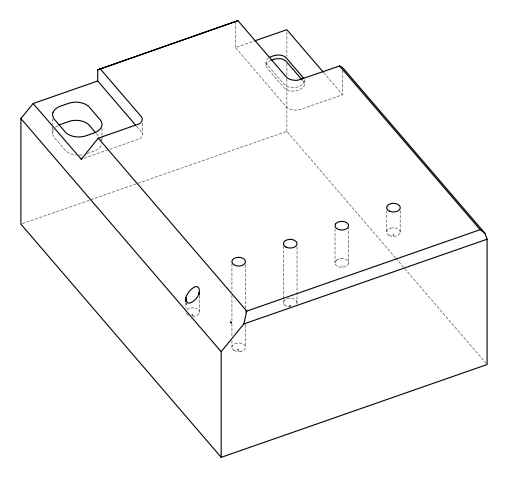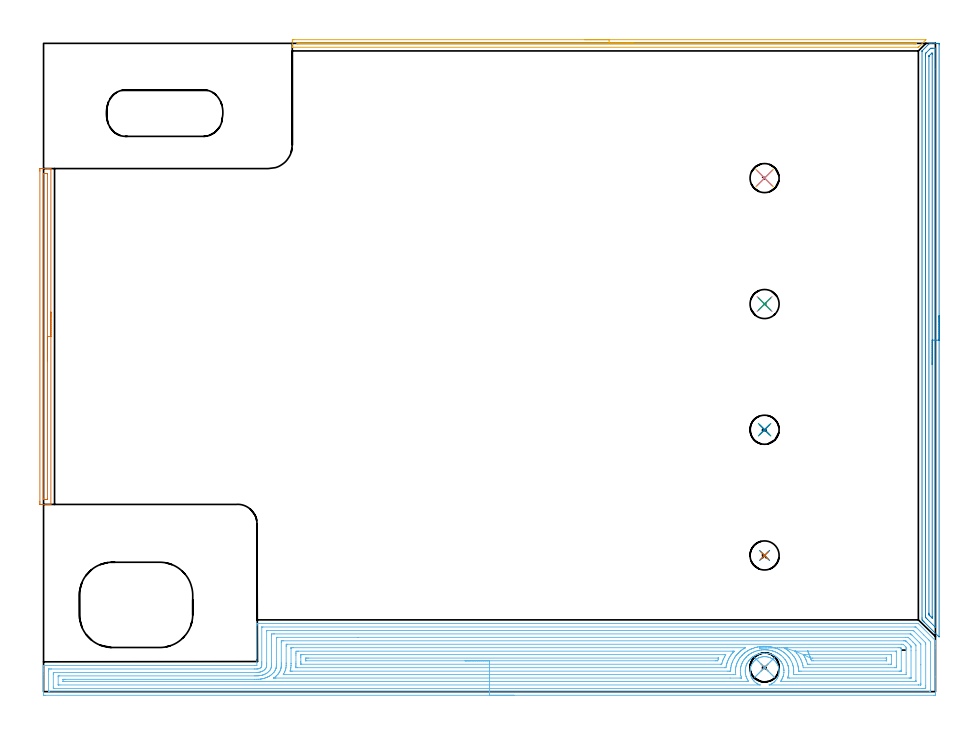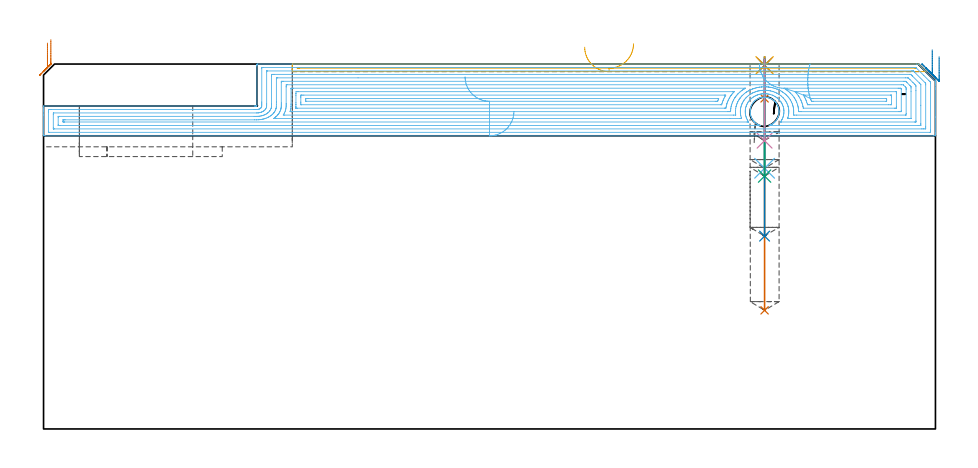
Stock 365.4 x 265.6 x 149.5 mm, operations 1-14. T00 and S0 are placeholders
(PLAN: 18 operations, 5 tool changes, 64 min)
(1 SPOT_DRILL | STEP1POCKET | NXT0321_9005460120000 | 0.03 min | 1430 mm3)
(2 SPOT_DRILL_1 | STEP1POCKET_1 | NXT0321_9005460120000 | 0.03 min | 1 mm3)
(3 SPOT_DRILL_2 | STEP1POCKET_2 | NXT0321_9005460120000 | 0.03 min | 1 mm3)
(4 SPOT_DRILL_3 | STEP1POCKET_3 | NXT0321_9005460120000 | 0.03 min | 2 mm3)
(5 SPOT_DRILL_4 | STEP1POCKET_4 | NXT0321_9005460120000 | 0.03 min | 1 mm3)
(6 DRILL_BLIND_HOLE_INTO_CENTER | STEP1POCKET | UGT0301_514 | 0.13 min | 3064 mm3)
(7 DRILL_BLIND_HOLE_INTO_CENTER_1 | STEP1POCKET_1 | UGT0301_514 | 0.41 min | 10924 mm3)
(8 DRILL_BLIND_HOLE_INTO_CENTER_2 | STEP1POCKET_2 | UGT0301_514 | 0.29 min | 7552 mm3)
(9 DRILL_BLIND_HOLE_INTO_CENTER_3 | STEP1POCKET_3 | UGT0301_514 | 0.19 min | 4826 mm3)
(10 DRILL_BLIND_HOLE_INTO_CENTER_4 | STEP1POCKET_4 | UGT0301_514 | 0.14 min | 3215 mm3)
(11 AREA_MILL | FG_CHAMFER_SURFACE | UGT0205_001 | 4.27 min | 1269 mm3)
(12 AREA_MILL_1 | FG_CHAMFER_SURFACE_1 | UGT0205_001 | 28.14 min | 152665 mm3)
(13 AREA_MILL_2 | FG_CHAMFER_SURFACE_2 | UGT0205_001 | 2.37 min | 1456 mm3)
(14 AREA_MILL_3 | FG_CHAMFER_SURFACE_3 | UGT0205_001 | 5.93 min | 5821 mm3)
(15 MILL_CORNER_NOTCH_RECTANGULAR | CORNER_NOTCH_RECTANGULAR | NXT0201_012 | Follow Part, ap 4, ae 75% | 11.13 min | 176523 mm3)
(16 MILL_CORNER_NOTCH_RECTANGULAR_1 | CORNER_NOTCH_RECTANGULAR_1 | NXT0201_011 | Follow Part, ap 3, ae 75% | 9.27 min | 86843 mm3)
(17 MILL_RECTANGULAR_POCKET | POCKET_RECTANGULAR_STRAIGHT | NXT0201_011 | Follow Part, ap 3, ae 75% | 0.52 min | 3385 mm3)
(18 MILL_RECTANGULAR_POCKET_1 | POCKET_RECTANGULAR_STRAIGHT_1 | UGT0201_109 | Follow Part, ap 6.35, ae 75% | 1.07 min | 30292 mm3)
(TOOL NXT0321_9005460120000 | NC Spot Drill, 142deg, 12mm, Carbide, Uncoated | D12 PA142 FL30 Z2)
(TOOL UGT0301_514 | Carbide Drill 11.9 mm | D11.9 PA118 FL101 Z2)
(TOOL UGT0205_001 | Chamfer Mill 20 x 3 x 45 deg. | D20 FL50 Z2)
(TOOL NXT0201_012 | ENDMILL 16mm [2P460-1600-NA 1630] | D16 FL38 Z6)
(TOOL NXT0201_011 | ENDMILL 12mm [2P460-1200-NA 1630] | D12 FL38 Z6)
(TOOL UGT0201_109 | End Mill 25.4 mm | D25.4 FL25 Z2)
(OP 1 SPOT_DRILL)
G17 G21 G94 G90
T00 M6
G54
G17 G0 G90 X295.4 Y9.9 S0 M3
G43 Z159.5 H0
G94 G81 G98 Z135.438 F250. R138.95
G80
M5
M2
(OP 2 SPOT_DRILL_1)
G17 G21 G94 G90
T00 M6
G54
G17 G0 G90 X295.4 Y55.8 S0 M3
G43 Z159.5 H0
G94 G81 G98 Z148.988 F250. R152.5
G80
M5
M2
(OP 3 SPOT_DRILL_2)
G17 G21 G94 G90
T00 M6
G54
G17 G0 G90 X295.4 Y107.3 S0 M3
G43 Z159.5 H0
G94 G81 G98 Z148.988 F250. R152.5
G80
M5
M2
(OP 4 SPOT_DRILL_3)
G17 G21 G94 G90
T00 M6
G54
G17 G0 G90 X295.4 Y158.8 S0 M3
G43 Z159.5 H0
G94 G81 G98 Z148.988 F250. R152.5
G80
M5
M2
(OP 5 SPOT_DRILL_4)
G17 G21 G94 G90
T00 M6
G54
G17 G0 G90 X295.4 Y210.4 S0 M3
G43 Z159.5 H0
G94 G81 G98 Z148.988 F250. R152.5
G80
M5
M2
(OP 6 DRILL_BLIND_HOLE_INTO_CENTER)
G17 G21 G94 G90
T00 M6
G54
G17 G0 G90 X295.4 Y9.9 S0 M3
G43 Z159.5 H0
G94 G81 G98 Z106.8 F250. R137.95
G80
M5
M2
(OP 7 DRILL_BLIND_HOLE_INTO_CENTER_1)
G17 G21 G94 G90
T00 M6
G54
G17 G0 G90 X295.4 Y55.8 S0 M3
G43 Z159.5 H0
G94 G81 G98 Z48.6 F250. R151.5
G80
M5
M2
(OP 8 DRILL_BLIND_HOLE_INTO_CENTER_2)
G17 G21 G94 G90
T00 M6
G54
G17 G0 G90 X295.4 Y107.3 S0 M3
G43 Z159.5 H0
G94 G81 G98 Z79. F250. R151.5
G80
M5
M2
(OP 9 DRILL_BLIND_HOLE_INTO_CENTER_3)
G17 G21 G94 G90
T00 M6
G54
G17 G0 G90 X295.4 Y158.8 S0 M3
G43 Z159.5 H0
G94 G81 G98 Z103.6 F250. R151.5
G80
M5
M2
(OP 10 DRILL_BLIND_HOLE_INTO_CENTER_4)
G17 G21 G94 G90
T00 M6
G54
G17 G0 G90 X295.4 Y210.4 S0 M3
G43 Z159.5 H0
G94 G81 G98 Z118.1 F250. R151.5
G80
M5
M2
(OP 11 AREA_MILL)
G17 G21 G94 G90
T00 M6
G54
G17 G0 G90 X221.7 Y267.1 S1061 M3
G43 Z159.5 H0
Z156.4
G94 G1 X221.738 Z155.528 F250.
X221.852 Z154.664
X222.041 Z153.812
X222.303 Z152.98
X222.637 Z152.174
X223.04 Z151.4
X223.508 Z150.664
X224.04 Z149.972
X224.629 Z149.329
X225.272 Z148.74
X225.964 Z148.209
X226.7 Z147.74
X227.474 Z147.337
X228.28 Z147.003
X229.112 Z146.741
X229.963 Z146.552
X230.828 Z146.438
X231.7 Z146.4
X361.385 Y267.099 Z146.399
X361.416 Y267.098 Z146.398
X361.447 Y267.095 Z146.399
X361.482 Y267.09 Z146.402
X361.393 Y266.992 Z146.504
X361.345 Y266.944 Z146.554
X358.639 Y264.239 Z149.261
X358.469 Y264.071 Z149.426
X358.395 Y264.004 Z149.489
X358.192 Y264. Z149.5
X102.079
X101.91 Y264.002 Z149.488
X101.903 Y264.098 Z149.394
X101.9 Y264.2 Z149.299
Y264.421 Z149.079
Y265.116 Z148.378
Y266.331 Z147.166
X101.906 Y266.85 Z146.644
X101.91 Y267.093 Z146.401
X102.271 Y267.098 Z146.4
X102.526 Y267.1
X231.7
Y265.686 Z147.814
X356.991
X357.298 Y265.685 Z147.815
X357.609 Y265.682 Z147.818
X357.614 Y265.679 Z147.821
X357.615 Y265.676 Z147.824
X357.431 Y265.486 Z148.014
X357.396 Y265.453 Z148.047
X357.362 Y265.423 Z148.077
X357.298 Y265.421 Z148.079
X356.989 Y265.416 Z148.084
X356.684 Y265.415 Z148.085
X356.404 Y265.414 Z148.086
X104.314 Y265.415 Z148.085
X104.005 Y265.416 Z148.084
X103.941 Y265.419 Z148.081
X103.915 Y265.421 Z148.079
X103.91 Y265.432 Z148.068
X103.908 Y265.51 Z147.99
X103.926 Y265.679 Z147.821
X104.107 Y265.682 Z147.818
X104.314 Y265.684 Z147.816
X104.621 Y265.686 Z147.815
X104.901 Z147.814
X231.7
X232.572 Z147.852
X233.436 Z147.966
X234.288 Z148.155
X235.12 Z148.417
X235.926 Z148.751
X236.7 Z149.154
X237.436 Z149.623
X238.128 Z150.154
X238.771 Z150.743
X239.36 Z151.386
X239.891 Z152.079
X240.36 Z152.814
X240.763 Z153.588
X241.097 Z154.394
X241.359 Z155.226
X241.548 Z156.078
X241.662 Z156.943
X241.7 Z157.814
G0 Z159.5
M5
M2
(OP 12 AREA_MILL_1)
G17 G21 G94 G90
T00 M6
G54
G17 G0 G90 X192.7 Y-1.5 S1061 M3
G43 Z159.5 H0
Z130.1
G94 G1 X192.662 Z129.228 F250.
X192.548 Z128.364
X192.359 Z127.512
X192.097 Z126.68
X191.763 Z125.874
X191.36 Z125.1
X190.892 Z124.364
X190.36 Z123.672
X189.771 Z123.029
X189.128 Z122.44
X188.436 Z121.908
X187.7 Z121.44
X186.926 Z121.037
X186.12 Z120.703
X185.288 Z120.441
X184.436 Z120.252
X183.572 Z120.138
X182.7 Z120.1
X0.608
X0.234 Y-1.496 Z120.102
X0.01 Y-1.492 Z120.106
X0. Y-1.264 Z120.334
Y6.996 Z128.591
Y8.448 Z130.045
Y8.769 Z130.364
Y9.409 Z131.009
Y10.541 Z132.14
X0.002 Y10.586 Z132.185
X0.01 Y10.697 Z132.289
X0.161 Y10.7 Z132.3
X86.63
X86.652 Z132.298
X86.656 Z132.3
X87.191
X87.4
Y27.145 Z148.741
Y27.381 Z148.975
X87.401 Y27.625 Z149.219
X87.407 Y27.861 Z149.454
X87.41 Y27.897 Z149.489
X87.637 Y27.9 Z149.5
X357.651
X358.395 Y27.895 Z149.49
X358.47 Y27.83 Z149.429
X365.355 Y20.945 Z142.542
X365.39 Y20.899 Z142.496
X365.4 Y20.856 Z142.454
Y20.734 Z142.333
Y20.045 Z141.644
Y19.404 Z140.999
Y18.197 Z139.794
Y17.631 Z139.226
Y6.11 Z127.707
Y-0.378 Z121.22
X365.396 Y-0.981 Z120.617
X365.392 Y-1.492 Z120.106
X365.31 Y-1.494 Z120.103
X364.792 Y-1.5 Z120.1
X182.7
Y-0.086 Z121.514
X2.393
X2.171 Y-0.084 Z121.516
X2.065 Y-0.081 Z121.519
X2.019 Y-0.079 Z121.521
X2.01 Y-0.05 Z121.55
X2.006 Y0.05 Z121.65
X2.001 Y0.295 Z121.895
X2. Y8.272 Z129.872
X2.002 Y8.769 Z130.369
X2.005 Y9.154 Z130.754
X2.012 Y9.279 Z130.879
X2.133 Y9.281 Z130.881
X2.393 Y9.284 Z130.884
X2.765 Y9.285 Z130.885
X3.285 Y9.286 Z130.886
X86.298
X86.669 Y9.287 Z130.887
X87.191 Y9.292 Z130.892
X87.551 Y9.297 Z130.897
X87.806 Y9.322 Z130.922
X88.083 Y9.378 Z130.978
X88.296 Y9.444 Z131.044
X88.419 Y9.491 Z131.091
X88.733 Y9.655 Z131.255
X88.875 Y9.755 Z131.355
X88.976 Y9.84 Z131.44
X89.11 Y9.98 Z131.58
X89.195 Y10.092 Z131.692
X89.28 Y10.239 Z131.839
X89.332 Y10.361 Z131.961
X89.377 Y10.541 Z132.141
X89.394 Y11.013 Z132.613
X89.398 Y11.427 Z133.027
X89.4 Y11.893 Z133.493
Y12.314 Z133.914
X89.401 Y26.228 Z147.828
X89.403 Y26.353 Z147.953
X89.406 Y26.435 Z148.035
X89.41 Y26.478 Z148.078
X89.428 Y26.479 Z148.079
X89.877 Y26.486 Z148.086
X356.759
X357.209 Y26.481 Z148.081
X357.318 Y26.479 Z148.079
X357.374 Y26.464 Z148.064
X357.447 Y26.395 Z147.995
X357.651 Y26.197 Z147.797
X360.609 Y23.241 Z144.841
X362.674 Y21.177 Z142.777
X363.007 Y20.843 Z142.443
X363.282 Y20.565 Z142.165
X363.348 Y20.494 Z142.094
X363.378 Y20.46 Z142.06
X363.39 Y20.42 Z142.02
X363.393 Y20.29 Z141.89
X363.399 Y19.901 Z141.501
Y0.792 Z122.392
X363.398 Y0.404 Z122.004
X363.39 Y0.012 Z121.612
X363.384 Y-0.079 Z121.521
X363.338 Y-0.081 Z121.519
X363.228 Y-0.084 Z121.516
X363.007 Y-0.086 Z121.514
X182.7
Y1.328 Z122.928
X4.53 Y1.329 Z122.929
X4.178 Y1.331 Z122.931
X4.061 Y1.333 Z122.933
X4.022 Y1.335 Z122.935
X4.01 Y1.344 Z122.944
X4.007 Y1.384 Z122.984
X4.003 Y1.501 Z123.101
X4.001 Y1.678 Z123.278
X4. Y1.855 Z123.455
Y7.172 Z128.772
X4.003 Y7.35 Z128.95
X4.01 Y7.703 Z129.303
X4.022 Y7.865 Z129.465
X4.189 Y7.871 Z129.471
X87.201 Y7.872 Z129.472
X87.742 Y7.882 Z129.482
X88.052 Y7.913 Z129.513
X88.083 Y7.918 Z129.518
X88.478 Y7.987 Z129.587
X88.799 Y8.058 Z129.658
X88.976 Y8.111 Z129.711
X89.259 Y8.204 Z129.804
X89.463 Y8.285 Z129.885
X89.869 Y8.491 Z130.091
X90.048 Y8.59 Z130.19
X90.308 Y8.769 Z130.369
X90.555 Y8.973 Z130.573
X90.761 Y9.182 Z130.782
X90.973 Y9.445 Z131.045
X91.104 Y9.655 Z131.255
X91.276 Y10.03 Z131.63
X91.336 Y10.252 Z131.852
X91.366 Y10.389 Z131.989
X91.378 Y10.541 Z132.141
X91.39 Y10.803 Z132.403
X91.398 Y11.427 Z133.027
X91.399 Y11.68 Z133.28
X91.401 Y24.722 Z146.322
X91.403 Y24.97 Z146.57
X91.41 Y25.056 Z146.656
X91.418 Y25.065 Z146.665
X91.435 Y25.067 Z146.667
X91.478 Y25.07 Z146.67
X91.654 Y25.071 Z146.671
X355.514
X355.866 Y25.07 Z146.67
X356.218 Y25.066 Z146.666
X356.314 Y25.065 Z146.665
X356.368 Y25.021 Z146.621
X356.472 Y24.922 Z146.522
X356.678 Y24.722 Z146.322
X356.759 Y24.642 Z146.242
X361.222 Y20.179 Z141.779
X361.317 Y20.08 Z141.68
X361.362 Y20.03 Z141.63
X361.382 Y20.006 Z141.606
X361.39 Y19.934 Z141.534
X361.397 Y19.581 Z141.181
X361.399 Y19.404 Z141.004
X361.4 Y2.388 Z123.988
X361.398 Y1.678 Z123.278
X361.397 Y1.505 Z123.105
X361.388 Y1.336 Z122.936
X361.222 Y1.334 Z122.934
X360.68 Y1.33 Z122.93
X360.329 Y1.329 Z122.929
X359.789 Y1.328 Z122.928
X182.7
Y2.743 Z124.343
X6.676
X6.093 Y2.745 Z124.345
X6.027 Y2.748 Z124.348
X6.012 Y2.749 Z124.349
X6.009 Y2.766 Z124.366
X6.005 Y2.815 Z124.415
X6.001 Y3.015 Z124.615
X6. Y6.11 Z127.71
X6.004 Y6.322 Z127.922
X6.008 Y6.428 Z128.028
X6.01 Y6.448 Z128.048
X6.056 Y6.451 Z128.051
X6.156 Y6.454 Z128.054
X6.506 Y6.457 Z128.057
X86.298 Y6.458 Z128.058
X86.838 Y6.46 Z128.06
X87.191 Y6.464 Z128.064
X87.717 Y6.474 Z128.074
X88.083 Y6.495 Z128.095
X88.538 Y6.545 Z128.145
X88.976 Y6.618 Z128.218
X89.289 Y6.685 Z128.285
X89.548 Y6.746 Z128.346
X89.869 Y6.843 Z128.443
X89.984 Y6.881 Z128.481
X90.304 Y6.996 Z128.596
X90.623 Y7.133 Z128.733
X90.761 Y7.201 Z128.801
X91.21 Y7.437 Z129.037
X91.379 Y7.534 Z129.134
X91.654 Y7.717 Z129.317
X91.749 Y7.787 Z129.387
X91.868 Y7.882 Z129.482
X92.229 Y8.198 Z129.798
X92.546 Y8.537 Z130.137
X92.651 Y8.665 Z130.265
X92.73 Y8.769 Z130.369
X93. Y9.204 Z130.804
X93.205 Y9.655 Z131.255
X93.259 Y9.834 Z131.434
X93.336 Y10.145 Z131.745
X93.383 Y10.541 Z132.141
X93.387 Y10.593 Z132.193
X93.399 Y11.427 Z133.027
X93.4 Y11.466 Z133.066
X93.401 Y22.949 Z144.549
Y22.987 Z144.587
X93.439 Y23.65 Z145.25
X93.623 Y23.653 Z145.253
X94.332 Y23.657 Z145.257
X94.511
X354.974
X355.155 Y23.656 Z145.256
X355.242 Y23.653 Z145.253
X355.281 Y23.651 Z145.251
X355.439 Y23.501 Z145.101
X355.726 Y23.222 Z144.822
X355.866 Y23.085 Z144.685
X356.002 Y22.949 Z144.549
X358.775 Y20.175 Z141.775
X358.998 Y19.947 Z141.547
X359.39 Y19.544 Z141.144
X359.399 Y19.442 Z141.042
X359.4 Y11.003 Z132.603
Y3.451 Z125.051
X359.397 Y3.026 Z124.626
X359.393 Y2.814 Z124.414
X359.39 Y2.762 Z124.362
X359.382 Y2.749 Z124.349
X359.358 Y2.748 Z124.348
X359.255 Y2.745 Z124.345
X358.544 Y2.743 Z124.343
X358.365
X297.225
X297.327 Y2.786 Z124.383
X297.605 Y2.882 Z124.481
X297.847 Y2.989 Z124.588
X297.968 Y3.042 Z124.641
X298.323 Y3.223 Z124.82
X298.465 Y3.306 Z124.905
X298.499 Y3.326 Z124.925
X298.956 Y3.644 Z125.243
X299.267 Y3.894 Z125.491
X299.393 Y3.995 Z125.593
X299.511 Y4.105 Z125.704
X299.632 Y4.235 Z125.835
X299.907 Y4.535 Z126.135
X300.271 Y4.987 Z126.587
X300.546 Y5.435 Z127.035
X300.774 Y5.87 Z127.47
X300.959 Y6.308 Z127.908
X301.111 Y6.753 Z128.353
X301.182 Y7.001 Z128.601
X301.289 Y7.636 Z129.236
X301.332 Y8.077 Z129.677
X301.339 Y8.519 Z130.119
X301.313 Y8.961 Z130.561
X301.256 Y9.402 Z131.002
X301.182 Y9.799 Z131.399
X301.115 Y10.043 Z131.643
X301.037 Y10.285 Z131.885
X300.863 Y10.731 Z132.331
X300.657 Y11.168 Z132.768
X300.481 Y11.482 Z133.082
X300.288 Y11.789 Z133.389
X300.193 Y11.921 Z133.521
X300.092 Y12.051 Z133.651
X299.754 Y12.439 Z134.039
X299.393 Y12.806 Z134.406
X299.247 Y12.934 Z134.534
X298.88 Y13.214 Z134.814
X298.499 Y13.473 Z135.073
X298.183 Y13.653 Z135.253
X297.857 Y13.817 Z135.417
X297.605 Y13.921 Z135.521
X297.161 Y14.072 Z135.672
X296.711 Y14.194 Z135.794
X296.265 Y14.277 Z135.877
X295.817 Y14.325 Z135.925
X295.369 Y14.34 Z135.94
X294.922 Y14.321 Z135.921
X294.474 Y14.267 Z135.867
X294.028 Y14.18 Z135.78
X293.578 Y14.053 Z135.653
X293.134 Y13.897 Z135.497
X292.943 Y13.817 Z135.417
X292.586 Y13.634 Z135.234
X292.24 Y13.434 Z135.034
X291.89 Y13.193 Z134.793
X291.554 Y12.934 Z134.534
X291.345 Y12.749 Z134.349
X291.017 Y12.409 Z134.009
X290.713 Y12.051 Z133.651
X290.451 Y11.696 Z133.296
X290.146 Y11.168 Z132.768
X289.937 Y10.731 Z132.331
X289.767 Y10.285 Z131.885
X289.651 Y9.901 Z131.501
X289.557 Y9.513 Z131.113
X289.538 Y9.402 Z131.002
X289.487 Y8.961 Z130.561
X289.461 Y8.519 Z130.119
X289.468 Y8.077 Z129.677
X289.504 Y7.636 Z129.236
X289.528 Y7.461 Z129.061
X289.557 Y7.287 Z128.887
X289.693 Y6.753 Z128.353
X289.841 Y6.309 Z127.909
X290.025 Y5.87 Z127.47
X290.225 Y5.48 Z127.08
X290.451 Y5.101 Z126.701
X290.532 Y4.987 Z126.587
X290.893 Y4.534 Z126.134
X290.959 Y4.463 Z126.063
X291.074 Y4.337 Z125.937
X291.172 Y4.232 Z125.828
X291.287 Y4.106 Z125.703
X291.345 Y4.05 Z125.648
X291.781 Y3.69 Z125.289
X292.24 Y3.366 Z124.964
X292.478 Y3.223 Z124.82
X292.828 Y3.044 Z124.643
X293.134 Y2.901 Z124.5
X293.578 Y2.746 Z124.345
X293.589 Y2.743 Z124.342
X182.7 Z124.343
Y4.157 Z125.757
X8.641
X8.46 Y4.159 Z125.759
X8.097 Y4.164 Z125.764
X8.009 Y4.166 Z125.766
X8.006 Y4.191 Z125.791
X8.003 Y4.246 Z125.846
X8.001 Y4.337 Z125.937
X8.002 Y4.972 Z126.572
X8.006 Y5.016 Z126.616
X8.01 Y5.034 Z126.634
X8.021 Y5.036 Z126.636
X8.108 Y5.04 Z126.64
X8.286 Y5.042 Z126.642
X8.641 Y5.043 Z126.643
X8.823
X86.479 Y5.044 Z126.644
X87.191 Y5.047 Z126.647
X87.365 Y5.05 Z126.65
X88.083 Y5.076 Z126.676
X88.224 Y5.083 Z126.683
X88.976 Y5.162 Z126.762
X89.031 Y5.169 Z126.769
X89.366 Y5.223 Z126.823
X89.783 Y5.308 Z126.908
X89.869 Y5.328 Z126.928
X90.219 Y5.414 Z127.014
X90.489 Y5.494 Z127.094
X90.761 Y5.579 Z127.179
X91.156 Y5.717 Z127.317
X91.654 Y5.921 Z127.521
X91.783 Y5.981 Z127.581
X92.044 Y6.11 Z127.71
X92.37 Y6.285 Z127.885
X92.546 Y6.383 Z127.983
X92.923 Y6.622 Z128.222
X93.111 Y6.752 Z128.352
X93.439 Y6.995 Z128.595
X93.902 Y7.423 Z129.023
X94.328 Y7.882 Z129.482
X94.332 Y7.886 Z129.486
X94.492 Y8.1 Z129.7
X94.588 Y8.244 Z129.844
X94.692 Y8.41 Z130.01
X94.902 Y8.769 Z130.369
X95.002 Y8.989 Z130.589
X95.224 Y9.54 Z131.14
X95.248 Y9.631 Z131.231
X95.253 Y9.655 Z131.255
X95.331 Y10.041 Z131.641
X95.371 Y10.395 Z131.995
X95.378 Y10.541 Z132.141
X95.397 Y11.256 Z132.856
X95.4 Y12.314 Z133.914
X95.401 Y21.887 Z143.487
X95.405 Y22.063 Z143.663
X95.41 Y22.234 Z143.834
X95.754 Y22.24 Z143.84
X95.936 Y22.242 Z143.842
X128.85 Y22.243 Z143.843
X353.188
X353.902 Y22.241 Z143.841
X354.081 Y22.238 Z143.838
X354.255 Y22.234 Z143.834
X354.432 Y22.063 Z143.663
X354.974 Y21.527 Z143.127
X356.211 Y20.29 Z141.89
X356.759 Y19.74 Z141.34
X357.086 Y19.404 Z141.004
X357.39 Y19.084 Z140.684
X357.398 Y18.77 Z140.37
X357.4 Y16.995 Z138.595
Y4.587 Z126.187
X357.397 Y4.337 Z125.937
X357.392 Y4.179 Z125.779
X357.391 Y4.165 Z125.765
X357.339 Y4.162 Z125.762
X357.243 Y4.159 Z125.759
X357.122 Y4.157 Z125.757
X356.94
X302.31
X302.128 Y4.159 Z125.759
X302.008 Y4.161 Z125.761
X301.926 Y4.164 Z125.764
X302.146 Y4.5 Z126.1
X302.31 Y4.762 Z126.362
X302.474 Y5.06 Z126.66
X302.557 Y5.223 Z126.823
X302.762 Y5.66 Z127.26
X302.938 Y6.11 Z127.71
X303.006 Y6.304 Z127.904
X303.098 Y6.601 Z128.201
X303.195 Y6.996 Z128.596
X303.196 Y7.002 Z128.602
X303.202 Y7.039 Z128.639
X303.302 Y7.783 Z129.383
X303.308 Y7.882 Z129.482
X303.327 Y8.645 Z130.245
X303.319 Y8.769 Z130.369
X303.285 Y9.165 Z130.765
X303.231 Y9.626 Z131.226
X303.226 Y9.655 Z131.255
X303.202 Y9.781 Z131.381
X302.995 Y10.541 Z132.141
X302.808 Y11.036 Z132.636
X302.633 Y11.427 Z133.027
X302.527 Y11.65 Z133.25
X302.31 Y12.047 Z133.647
X302.14 Y12.314 Z133.914
X302.059 Y12.431 Z134.031
X301.967 Y12.559 Z134.159
X301.589 Y13.029 Z134.629
X301.438 Y13.2 Z134.8
X301.417 Y13.223 Z134.823
X300.729 Y13.883 Z135.483
X300.524 Y14.039 Z135.639
X300.459 Y14.086 Z135.686
X299.971 Y14.425 Z136.025
X299.632 Y14.635 Z136.235
X298.994 Y14.973 Z136.573
X298.739 Y15.084 Z136.684
X298.549 Y15.161 Z136.761
X297.847 Y15.394 Z136.994
X297.271 Y15.544 Z137.144
X296.954 Y15.604 Z137.204
X296.6 Y15.664 Z137.264
X296.213 Y15.708 Z137.308
X296.061 Y15.722 Z137.322
X295.283 Y15.746 Z137.346
X295.169 Y15.742 Z137.342
X294.787 Y15.725 Z137.325
X294.445 Y15.692 Z137.292
X294.276 Y15.671 Z137.271
X293.947 Y15.624 Z137.224
X293.674 Y15.57 Z137.17
X293.384 Y15.511 Z137.111
X292.959 Y15.394 Z136.994
X292.491 Y15.243 Z136.843
X292.29 Y15.172 Z136.772
X291.804 Y14.973 Z136.573
X291.665 Y14.906 Z136.506
X291.598 Y14.871 Z136.471
X291.092 Y14.589 Z136.189
X290.706 Y14.343 Z135.943
X290.553 Y14.238 Z135.838
X290.346 Y14.086 Z135.686
X290.048 Y13.853 Z135.453
X289.813 Y13.647 Z135.247
X289.587 Y13.424 Z135.024
X289.37 Y13.2 Z134.8
X289.162 Y12.96 Z134.56
X288.921 Y12.671 Z134.271
X288.769 Y12.464 Z134.064
X288.663 Y12.314 Z133.914
X288.428 Y11.916 Z133.516
X288.165 Y11.427 Z133.027
X288.118 Y11.338 Z132.938
X288.028 Y11.147 Z132.747
X287.864 Y10.704 Z132.304
X287.809 Y10.541 Z132.141
X287.661 Y10.019 Z131.619
X287.577 Y9.655 Z131.255
X287.526 Y9.267 Z130.867
X287.484 Y8.769 Z130.369
X287.472 Y8.434 Z130.034
X287.491 Y7.882 Z129.482
X287.537 Y7.395 Z128.995
X287.609 Y6.996 Z128.596
X287.775 Y6.361 Z127.961
X287.863 Y6.11 Z127.71
X288.028 Y5.668 Z127.268
X288.24 Y5.223 Z126.823
X288.477 Y4.777 Z126.377
X288.767 Y4.337 Z125.937
X288.88 Y4.168 Z125.768
X288.856 Y4.164 Z125.764
X288.754 Y4.161 Z125.761
X288.391 Y4.158 Z125.758
X288.209 Y4.157 Z125.757
X182.7
Y5.571 Z127.171
X95.224
X94.873 Y5.572 Z127.172
X94.378 Y5.577 Z127.177
X94.332 Y5.578 Z127.178
X94.328 Y5.597 Z127.197
X94.332 Y5.604 Z127.204
X94.62 Y5.823 Z127.423
X94.986 Y6.11 Z127.71
X95.115 Y6.219 Z127.819
X95.224 Y6.316 Z127.916
X95.575 Y6.648 Z128.248
X95.896 Y6.996 Z128.596
X95.999 Y7.113 Z128.713
X96.117 Y7.253 Z128.853
X96.383 Y7.618 Z129.218
X96.547 Y7.882 Z129.482
X96.717 Y8.172 Z129.772
X96.839 Y8.408 Z130.008
X97.009 Y8.792 Z130.392
X97.184 Y9.291 Z130.891
X97.225 Y9.441 Z131.041
X97.271 Y9.655 Z131.255
X97.325 Y9.937 Z131.537
X97.355 Y10.198 Z131.798
X97.379 Y10.541 Z132.141
X97.392 Y11.047 Z132.647
X97.396 Y11.427 Z133.027
X97.399 Y11.926 Z133.526
X97.401 Y20.29 Z141.89
X97.405 Y20.784 Z142.384
X97.409 Y20.817 Z142.417
X97.43 Y20.822 Z142.422
X97.496 Y20.825 Z142.425
X97.631 Y20.827 Z142.427
X97.902 Y20.829 Z142.429
X98.252
X352.296 Y20.828 Z142.428
X352.648 Y20.827 Z142.427
X353.188 Y20.822 Z142.422
X353.219 Y20.821 Z142.421
X353.255 Y20.789 Z142.389
X353.33 Y20.719 Z142.319
X353.476 Y20.576 Z142.176
X353.762 Y20.29 Z141.89
X354.974 Y19.077 Z140.677
X355.25 Y18.795 Z140.395
X355.385 Y18.655 Z140.255
X355.39 Y18.518 Z140.118
X355.398 Y18.096 Z139.696
X355.4 Y16.745 Z138.345
X355.399 Y5.687 Z127.287
X355.397 Y5.626 Z127.226
X355.392 Y5.59 Z127.19
X355.388 Y5.577 Z127.177
X355.379 Y5.576 Z127.176
X355.245 Y5.573 Z127.173
X354.974 Y5.572 Z127.172
X354.623 Y5.571 Z127.171
X305.53
X304.852 Y5.578 Z127.178
X304.902 Y5.784 Z127.384
X304.917 Y5.84 Z127.44
X305.002 Y6.11 Z127.71
X305.169 Y6.816 Z128.416
X305.197 Y6.996 Z128.596
X305.281 Y7.591 Z129.191
X305.308 Y7.882 Z129.482
X305.321 Y8.437 Z130.037
X305.318 Y8.769 Z130.369
X305.268 Y9.377 Z130.977
X305.227 Y9.655 Z131.255
X305.168 Y10.002 Z131.602
X305.056 Y10.473 Z132.073
X305.039 Y10.541 Z132.141
X304.987 Y10.733 Z132.333
X304.73 Y11.427 Z133.027
X304.536 Y11.876 Z133.476
X304.306 Y12.314 Z133.914
X304.095 Y12.687 Z134.287
X303.891 Y12.998 Z134.598
X303.75 Y13.2 Z134.8
X303.202 Y13.861 Z135.461
X302.992 Y14.086 Z135.686
X302.31 Y14.739 Z136.339
X302.015 Y14.973 Z136.573
X301.417 Y15.403 Z137.003
X301.137 Y15.582 Z137.182
X300.665 Y15.859 Z137.459
X300.524 Y15.936 Z137.536
X300.358 Y16.024 Z137.624
X299.873 Y16.249 Z137.849
X299.632 Y16.351 Z137.951
X298.86 Y16.625 Z138.225
X298.739 Y16.663 Z138.263
X298.462 Y16.745 Z138.345
X297.847 Y16.898 Z138.498
X297.654 Y16.937 Z138.537
X296.954 Y17.056 Z138.656
X296.6 Y17.097 Z138.697
X296.312 Y17.125 Z138.725
X296.061 Y17.137 Z138.737
X295.654 Y17.15 Z138.75
X295.169 Y17.157 Z138.757
X294.77 Y17.141 Z138.741
X294.276 Y17.102 Z138.702
X293.953 Y17.066 Z138.666
X293.384 Y16.981 Z138.581
X293.185 Y16.943 Z138.543
X292.87 Y16.878 Z138.478
X292.491 Y16.788 Z138.388
X292.456 Y16.78 Z138.38
X292.333 Y16.745 Z138.345
X291.777 Y16.567 Z138.167
X291.598 Y16.508 Z138.108
X291.126 Y16.328 Z137.928
X290.706 Y16.153 Z137.753
X290.509 Y16.054 Z137.654
X290.134 Y15.859 Z137.459
X289.928 Y15.744 Z137.344
X289.813 Y15.677 Z137.277
X289.381 Y15.402 Z137.002
X288.921 Y15.083 Z136.683
X288.857 Y15.036 Z136.636
X288.776 Y14.973 Z136.573
X288.369 Y14.634 Z136.234
X288.028 Y14.319 Z135.919
X287.911 Y14.202 Z135.802
X287.802 Y14.086 Z135.686
X287.489 Y13.735 Z135.335
X287.135 Y13.314 Z134.914
X287.086 Y13.249 Z134.849
X287.051 Y13.2 Z134.8
X286.845 Y12.903 Z134.503
X286.731 Y12.715 Z134.315
X286.5 Y12.314 Z133.914
X286.409 Y12.148 Z133.748
X286.243 Y11.831 Z133.431
X286.117 Y11.552 Z133.152
X286.068 Y11.427 Z133.027
X285.876 Y10.905 Z132.505
X285.769 Y10.541 Z132.141
X285.679 Y10.214 Z131.814
X285.568 Y9.655 Z131.255
X285.542 Y9.464 Z131.064
X285.482 Y8.769 Z130.369
X285.475 Y8.645 Z130.245
X285.489 Y7.882 Z129.482
X285.494 Y7.739 Z129.339
X285.537 Y7.352 Z128.952
X285.593 Y6.996 Z128.596
X285.651 Y6.697 Z128.297
X285.81 Y6.11 Z127.71
X285.911 Y5.78 Z127.38
X285.972 Y5.586 Z127.186
X285.904 Y5.578 Z127.178
X285.704 Y5.574 Z127.174
X285.35 Y5.572 Z127.172
X281.278 Y5.571 Z127.171
X182.7
Y6.985 Z128.585
X98.795 Y6.986 Z128.586
X98.2 Y6.996 Z128.596
X98.415 Y7.373 Z128.973
X98.702 Y7.882 Z129.482
X98.734 Y7.943 Z129.543
X98.795 Y8.075 Z129.675
X98.99 Y8.574 Z130.174
X99.06 Y8.769 Z130.369
X99.15 Y9.032 Z130.632
X99.204 Y9.249 Z130.849
X99.289 Y9.655 Z131.255
X99.338 Y10.002 Z131.602
X99.379 Y10.541 Z132.141
X99.389 Y10.837 Z132.437
X99.397 Y11.427 Z133.027
X99.399 Y11.713 Z133.313
X99.401 Y18.518 Z140.118
X99.402 Y18.801 Z140.401
X99.41 Y19.404 Z141.004
X99.677 Y19.414 Z141.014
X99.687
X351.393 Y19.415 Z141.015
X352.187 Y19.404 Z141.004
X352.296 Y19.301 Z140.901
X353.084 Y18.518 Z140.118
X353.188 Y18.412 Z140.012
X353.375 Y18.215 Z139.815
X353.39 Y17.841 Z139.441
X353.396 Y17.631 Z139.231
X353.399 Y17.422 Z139.022
Y7.673 Z129.273
X353.39 Y6.996 Z128.596
X353.198 Y6.986 Z128.586
X353.188
X308.558 Y6.985 Z128.585
X307.665 Y6.992 Z128.592
X307.226 Y6.996 Z128.596
X307.266 Y7.392 Z128.992
X307.308 Y7.882 Z129.482
X307.318 Y8.227 Z129.827
Y8.769 Z130.369
X307.293 Y9.138 Z130.738
X307.237 Y9.655 Z131.255
X307.174 Y10.054 Z131.654
X307.062 Y10.541 Z132.141
X306.975 Y10.878 Z132.478
X306.82 Y11.38 Z132.98
X306.804 Y11.427 Z133.027
X306.773 Y11.512 Z133.112
X306.431 Y12.314 Z133.914
X306.075 Y13.006 Z134.606
X305.96 Y13.2 Z134.8
X305.88 Y13.332 Z134.932
X305.572 Y13.785 Z135.385
X305.333 Y14.086 Z135.686
X304.987 Y14.504 Z136.104
X304.552 Y14.973 Z136.573
X304.322 Y15.198 Z136.798
X304.095 Y15.417 Z137.017
X303.862 Y15.631 Z137.231
X303.577 Y15.859 Z137.459
X303.202 Y16.14 Z137.74
X302.97 Y16.304 Z137.904
X302.73 Y16.47 Z138.07
X302.322 Y16.733 Z138.333
X302.301 Y16.745 Z138.345
X301.731 Y17.057 Z138.657
X301.417 Y17.218 Z138.818
X301.092 Y17.374 Z138.974
X300.537 Y17.619 Z139.219
X300.524 Y17.624 Z139.224
X300.503 Y17.631 Z139.231
X299.632 Y17.925 Z139.525
X299.207 Y18.053 Z139.653
X298.739 Y18.174 Z139.774
X298.42 Y18.253 Z139.853
X298.037 Y18.329 Z139.929
X297.847 Y18.362 Z139.962
X297.44 Y18.427 Z140.027
X296.982 Y18.49 Z140.09
X296.954 Y18.494 Z140.094
X296.727 Y18.518 Z140.118
X296.061 Y18.558 Z140.158
X296.019 Y18.56 Z140.16
X295.169 Y18.575 Z140.175
X295.112 Y18.574 Z140.174
X294.276 Y18.532 Z140.132
X294.263 Y18.531 Z140.131
X294.095 Y18.518 Z140.118
X293.46 Y18.442 Z140.042
X293.384 Y18.43 Z140.03
X292.696 Y18.314 Z139.914
X292.491 Y18.273 Z139.873
X291.967 Y18.152 Z139.752
X291.598 Y18.054 Z139.654
X291.273 Y17.955 Z139.555
X290.706 Y17.775 Z139.375
X290.599 Y17.738 Z139.338
X290.315 Y17.631 Z139.231
X289.96 Y17.486 Z139.086
X289.813 Y17.423 Z139.023
X289.349 Y17.206 Z138.806
X288.921 Y16.981 Z138.581
X288.768 Y16.897 Z138.497
X288.503 Y16.745 Z138.345
X288.211 Y16.563 Z138.163
X288.028 Y16.444 Z138.044
X287.683 Y16.201 Z137.801
X287.214 Y15.859 Z137.459
X287.17 Y15.825 Z137.425
X287.135 Y15.796 Z137.396
X286.693 Y15.412 Z137.012
X286.243 Y14.988 Z136.588
X286.235 Y14.98 Z136.58
X286.228 Y14.973 Z136.573
X285.816 Y14.51 Z136.11
X285.457 Y14.086 Z135.686
X285.409 Y14.028 Z135.628
X285.35 Y13.952 Z135.552
X285.038 Y13.51 Z135.11
X284.852 Y13.2 Z134.8
X284.708 Y12.951 Z134.551
X284.457 Y12.499 Z134.099
X284.395 Y12.376 Z133.976
X284.366 Y12.314 Z133.914
X284.125 Y11.757 Z133.357
X284.002 Y11.427 Z133.027
X283.892 Y11.103 Z132.703
X283.73 Y10.541 Z132.141
X283.696 Y10.411 Z132.011
X283.565 Y9.771 Z131.371
X283.554 Y9.655 Z131.255
X283.481 Y8.852 Z130.452
X283.479 Y8.769 Z130.369
X283.482 Y7.965 Z129.565
X283.488 Y7.882 Z129.482
X283.568 Y6.993 Z128.593
X283.565 Y6.991 Z128.591
X282.683 Y6.985 Z128.585
X182.7
Y8.4 Z130.
X101.843
X101.473 Y8.403 Z130.003
X101.101 Y8.407 Z130.007
X101.013 Y8.411 Z130.011
X101.042 Y8.509 Z130.109
X101.08 Y8.64 Z130.24
X101.115 Y8.769 Z130.369
X101.185 Y9.054 Z130.654
X101.299 Y9.655 Z131.255
X101.321 Y9.805 Z131.405
X101.383 Y10.541 Z132.141
X101.388 Y10.625 Z132.225
X101.399 Y11.427 Z133.027
X101.4 Y11.5 Z133.1
Y17.703 Z139.303
X101.402 Y17.775 Z139.375
X101.408 Y17.919 Z139.519
X101.413 Y17.995 Z139.595
X101.427 Y17.996 Z139.596
X101.473 Y17.998 Z139.598
X101.994 Y18. Z139.6
X102.365
X287.135
X287.399 Y17.998 Z139.598
X287.465 Y17.995 Z139.595
X287.48 Y17.994 Z139.594
X287.459 Y17.979 Z139.579
X287.369 Y17.924 Z139.524
X287.257 Y17.857 Z139.457
X287.135 Y17.784 Z139.384
X287.041 Y17.725 Z139.325
X286.896 Y17.631 Z139.231
X286.507 Y17.369 Z138.969
X286.243 Y17.185 Z138.785
X285.989 Y16.997 Z138.597
X285.661 Y16.745 Z138.345
X285.49 Y16.606 Z138.206
X285.35 Y16.487 Z138.087
X285.018 Y16.188 Z137.788
X284.672 Y15.859 Z137.459
X284.565 Y15.752 Z137.352
X284.457 Y15.639 Z137.239
X284.143 Y15.285 Z136.885
X283.876 Y14.973 Z136.573
X283.736 Y14.803 Z136.403
X283.565 Y14.587 Z136.187
X283.356 Y14.294 Z135.894
X283.212 Y14.086 Z135.686
X283.011 Y13.75 Z135.35
X282.672 Y13.159 Z134.759
X282.396 Y12.588 Z134.188
X282.276 Y12.314 Z133.914
X282.134 Y11.962 Z133.562
X281.943 Y11.427 Z133.027
X281.903 Y11.305 Z132.905
X281.78 Y10.884 Z132.484
X281.712 Y10.608 Z132.208
X281.699 Y10.541 Z132.141
X281.577 Y9.856 Z131.456
X281.554 Y9.655 Z131.255
X281.498 Y9.049 Z130.649
X281.466 Y8.41 Z130.01
X281.382 Y8.406 Z130.006
X281.256 Y8.402 Z130.002
X280.887 Y8.4 Z130.
X280.366
X182.7
Y9.814 Z131.414
X103.99
X103.406 Y9.816 Z131.416
X103.368 Y9.818 Z131.418
X103.351 Y9.82 Z131.42
X103.345 Y9.83 Z131.43
X103.348 Y9.924 Z131.524
X103.358 Y10.102 Z131.702
X103.379 Y10.42 Z132.02
X103.383 Y10.541 Z132.141
X103.397 Y11.289 Z132.889
X103.398 Y11.427 Z133.027
X103.4 Y12.173 Z133.773
Y14.973 Z136.573
X103.401 Y15.716 Z137.316
X103.404 Y15.859 Z137.459
X103.425 Y16.579 Z138.179
X104.15 Y16.585 Z138.185
X104.311 Y16.586 Z138.186
X282.245 Y16.585 Z138.185
X282.672 Y16.582 Z138.182
X282.839 Y16.579 Z138.179
X282.918 Y16.572 Z138.172
X282.886 Y16.533 Z138.133
X282.837 Y16.476 Z138.076
X282.672 Y16.293 Z137.893
X282.468 Y16.062 Z137.662
X282.294 Y15.859 Z137.459
X282.063 Y15.578 Z137.178
X281.78 Y15.225 Z136.825
X281.673 Y15.079 Z136.679
X281.599 Y14.973 Z136.573
X281.243 Y14.439 Z136.039
X281.04 Y14.086 Z135.686
X280.985 Y13.989 Z135.589
X280.887 Y13.813 Z135.413
X280.68 Y13.406 Z135.006
X280.58 Y13.2 Z134.8
X280.396 Y12.801 Z134.401
X280.195 Y12.314 Z133.914
X280.139 Y12.17 Z133.77
X279.994 Y11.767 Z133.367
X279.917 Y11.504 Z133.104
X279.897 Y11.427 Z133.027
X279.736 Y10.797 Z132.397
X279.684 Y10.541 Z132.141
X279.59 Y10.056 Z131.656
X279.548 Y9.824 Z131.424
X279.467 Y9.821 Z131.421
X279.102 Y9.816 Z131.416
X278.941 Y9.814 Z131.414
X182.7
Y11.228 Z132.828
X105.735
X105.601 Y11.229 Z132.829
X105.494 Y11.231 Z132.831
X105.424 Y11.235 Z132.835
X105.407 Y11.239 Z132.839
X105.405 Y11.25 Z132.85
X105.402 Y11.427 Z133.027
X105.4 Y11.959 Z133.559
Y12.314 Z133.914
Y14.086 Z135.686
Y14.618 Z136.218
X105.403 Y14.973 Z136.573
X105.407 Y15.105 Z136.705
X105.41 Y15.165 Z136.765
X105.534 Y15.168 Z136.768
X105.736 Y15.171 Z136.771
X105.936 Y15.172 Z136.772
X106.627
X278.901
X279.102 Y15.171 Z136.771
X279.3 Y15.169 Z136.769
X279.489 Y15.165 Z136.765
X279.384 Y14.973 Z136.573
X279.284 Y14.792 Z136.392
X279.102 Y14.467 Z136.067
X278.969 Y14.218 Z135.818
X278.901 Y14.086 Z135.686
X278.674 Y13.625 Z135.225
X278.477 Y13.2 Z134.8
X278.396 Y13.014 Z134.614
X278.209 Y12.55 Z134.15
X278.148 Y12.375 Z133.975
X278.128 Y12.314 Z133.914
X277.938 Y11.697 Z133.297
X277.86 Y11.427 Z133.027
X277.822 Y11.302 Z132.902
X277.803 Y11.246 Z132.846
X277.799 Y11.237 Z132.837
X277.775 Y11.234 Z132.834
X277.718 Y11.231 Z132.831
X277.517 Y11.228 Z132.828
X182.7
Y12.642 Z134.242
X107.534
X107.465 Y12.643 Z134.243
X107.428 Y12.646 Z134.246
X107.415 Y12.648 Z134.248
X107.41 Y12.67 Z134.27
X107.404 Y12.882 Z134.482
X107.401 Y13.2 Z134.8
X107.4 Y13.518 Z135.118
X107.403 Y13.625 Z135.225
X107.409 Y13.709 Z135.309
X107.414 Y13.751 Z135.351
X107.441 Y13.753 Z135.353
X107.721 Y13.756 Z135.356
X108.052 Y13.758 Z135.358
X108.613
X276.262 Y13.757 Z135.357
X276.424 Y13.756 Z135.356
X276.576 Y13.753 Z135.353
X276.599 Y13.752 Z135.352
X276.583 Y13.698 Z135.298
X276.553 Y13.614 Z135.214
X276.398 Y13.226 Z134.826
X276.249 Y12.843 Z134.443
X276.191 Y12.704 Z134.304
X276.166 Y12.649 Z134.249
X276.089 Y12.647 Z134.247
X275.531 Y12.643 Z134.243
X275.2 Y12.642 Z134.242
X182.7
X181.828 Z134.28
X180.964 Z134.394
X180.112 Z134.583
X179.28 Z134.845
X178.474 Z135.179
X177.7 Z135.582
X176.964 Z136.051
X176.272 Z136.582
X175.629 Z137.171
X175.04 Z137.814
X174.508 Z138.506
X174.04 Z139.242
X173.637 Z140.016
X173.303 Z140.822
X173.041 Z141.654
X172.852 Z142.506
X172.738 Z143.371
X172.7 Z144.242
G0 Z159.5
X293.265 Y17.879
Z149.48
G1 X293.313 Y17.88 Z148.609
X293.437 Y17.881 Z147.745
X293.635 Y17.884 Z146.896
X293.907 Y17.887 Z146.067
X294.25 Y17.891 Z145.265
X294.661 Y17.895 Z144.495
X295.138 Y17.901 Z143.765
X295.677 Y17.907 Z143.079
X296.274 Y17.913 Z142.442
X296.923 Y17.921 Z141.86
X297.621 Y17.929 Z141.337
X298.362 Y17.937 Z140.877
X299.14 Y17.946 Z140.483
X299.95 Y17.955 Z140.158
X300.785 Y17.964 Z139.905
X301.639 Y17.974 Z139.726
X302.505 Y17.984 Z139.622
X303.377 Y17.993 Z139.593
X303.726 Y17.997 Z139.597
X304.095 Y17.999 Z139.599
X304.616 Y18. Z139.6
X350.139
X350.511 Y17.999 Z139.599
X351.036 Y17.996 Z139.596
X351.143 Y17.993 Z139.593
X351.238 Y17.91 Z139.51
X351.264 Y17.886 Z139.486
X351.311 Y17.834 Z139.434
X351.39 Y17.741 Z139.341
X351.4 Y17.635 Z139.235
Y17.631 Z139.231
Y8.772 Z130.372
X351.398 Y8.548 Z130.148
X351.394 Y8.438 Z130.038
X351.39 Y8.412 Z130.012
X351.386 Y8.406 Z130.006
X351.359 Y8.404 Z130.004
X351.254 Y8.402 Z130.002
X350.882 Y8.4 Z130.
X350.511
X310.343
X309.821 Y8.401 Z130.001
X309.451 Y8.405 Z130.005
X309.337 Y8.407 Z130.007
X309.329 Y8.646 Z130.246
X309.324 Y8.769 Z130.369
X309.317 Y8.901 Z130.501
X309.244 Y9.655 Z131.255
X309.218 Y9.885 Z131.485
X309.157 Y10.238 Z131.838
X309.088 Y10.541 Z132.141
X308.977 Y11.012 Z132.612
X308.848 Y11.427 Z133.027
X308.558 Y12.234 Z133.834
X308.525 Y12.314 Z133.914
X308.502 Y12.369 Z133.969
X308.257 Y12.899 Z134.499
X308.1 Y13.2 Z134.8
X307.947 Y13.487 Z135.087
X307.665 Y13.972 Z135.572
X307.591 Y14.086 Z135.686
X307.447 Y14.303 Z135.903
X306.917 Y14.973 Z136.573
X306.773 Y15.148 Z136.748
X306.113 Y15.859 Z137.459
X305.88 Y16.087 Z137.687
X305.537 Y16.408 Z138.008
X305.139 Y16.745 Z138.345
X304.987 Y16.866 Z138.466
X304.502 Y17.228 Z138.828
X304.095 Y17.507 Z139.107
X303.377 Y17.993 Z139.593
X307.864 Y16.581 Z138.181
X307.873 Y16.583 Z138.183
X307.917 Y16.584 Z138.184
X308.009 Y16.586 Z138.186
X308.192
X349.161 Y16.585 Z138.185
X349.298 Y16.584 Z138.184
X349.366 Y16.581 Z138.181
X349.39 Y16.579 Z138.179
X349.391 Y16.555 Z138.155
X349.399 Y16.076 Z137.676
Y10.541 Z132.141
X349.396 Y9.875 Z131.475
X349.39 Y9.829 Z131.429
X349.383 Y9.82 Z131.42
X349.365 Y9.818 Z131.418
X349.275 Y9.816 Z131.416
X349.092 Y9.814 Z131.414
X348.725
X311.396
X311.316 Y9.816 Z131.416
X311.277 Y9.818 Z131.418
X311.263 Y9.82 Z131.42
X311.236 Y9.858 Z131.458
X311.115 Y10.541 Z132.141
X311.087 Y10.689 Z132.289
X310.893 Y11.427 Z133.027
X310.738 Y11.922 Z133.522
X310.588 Y12.314 Z133.914
X310.343 Y12.941 Z134.541
X310.227 Y13.2 Z134.8
X310.129 Y13.413 Z135.013
X309.76 Y14.086 Z135.686
X309.451 Y14.602 Z136.202
X309.199 Y14.973 Z136.573
X308.558 Y15.8 Z137.4
X308.506 Y15.859 Z137.459
X308.033 Y16.38 Z137.98
X307.864 Y16.581 Z138.181
X311.304 Y15.162 Z136.762
X311.326 Y15.165 Z136.765
X311.727 Y15.17 Z136.77
X311.928 Y15.172 Z136.772
X346.94
X347.141 Y15.17 Z136.77
X347.275 Y15.168 Z136.768
X347.374 Y15.165 Z136.765
X347.39 Y15.124 Z136.724
X347.393 Y14.973 Z136.573
X347.399 Y14.517 Z136.117
Y11.427 Z133.027
X347.397 Y11.313 Z132.913
X347.393 Y11.257 Z132.857
X347.39 Y11.235 Z132.835
X347.341 Y11.233 Z132.833
X347.139 Y11.229 Z132.829
X346.94 Y11.228 Z132.828
X346.248
X313.914
X313.22 Y11.23 Z132.83
X313.021 Y11.233 Z132.833
X313. Y11.234 Z132.834
X312.981 Y11.283 Z132.883
X312.955 Y11.36 Z132.96
X312.935 Y11.427 Z133.027
X312.903 Y11.545 Z133.145
X312.654 Y12.314 Z133.914
X312.443 Y12.887 Z134.487
X312.313 Y13.2 Z134.8
X312.128 Y13.636 Z135.236
X311.899 Y14.086 Z135.686
X311.656 Y14.555 Z136.155
X311.409 Y14.973 Z136.573
X311.352 Y15.069 Z136.669
X311.321 Y15.124 Z136.724
X311.304 Y15.162 Z136.762
X314.187 Y13.744 Z135.344
X314.251 Y13.751 Z135.351
X314.806 Y13.756 Z135.356
X315.137 Y13.757 Z135.357
X345.155
X345.342 Y13.756 Z135.356
X345.373 Y13.754 Z135.354
X345.384 Y13.752 Z135.352
X345.39 Y13.734 Z135.334
X345.396 Y13.605 Z135.205
X345.399 Y13.443 Z135.043
X345.4 Y13.2 Z134.8
X345.399 Y12.958 Z134.558
X345.393 Y12.714 Z134.314
X345.39 Y12.65 Z134.25
X345.364 Y12.647 Z134.247
X345.295 Y12.644 Z134.244
X345.155 Y12.643 Z134.243
X315.367
X314.806 Y12.647 Z134.247
X314.626 Y12.649 Z134.249
X314.518 Y12.908 Z134.508
X314.398 Y13.2 Z134.8
X314.298 Y13.453 Z135.053
X314.227 Y13.634 Z135.234
X314.187 Y13.744 Z135.344
X313.973 Y14.315 Z135.967
X313.779 Y14.833 Z136.641
X313.606 Y15.295 Z137.361
X313.456 Y15.695 Z138.122
X313.329 Y16.033 Z138.916
X313.228 Y16.304 Z139.739
X313.152 Y16.507 Z140.584
X313.102 Y16.64 Z141.445
X313.079 Y16.702 Z142.315
X313.082 Y16.693 Z143.187
X313.112 Y16.613 Z144.055
X313.168 Y16.463 Z144.913
X313.251 Y16.243 Z145.753
X313.359 Y15.955 Z146.569
X313.491 Y15.601 Z147.356
X313.647 Y15.185 Z148.107
X313.825 Y14.709 Z148.816
X314.024 Y14.178 Z149.478
G0 Z159.5
M5
M2
(OP 13 AREA_MILL_2)
G17 G21 G94 G90
T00 M6
G54
G17 G0 G90 X3. Y155.5 S1061 M3
G43 Z159.5 H0
G94 G1 Y155.462 Z158.628 F250.
Y155.348 Z157.763
Y155.159 Z156.912
Y154.897 Z156.08
Y154.563 Z155.274
Y154.16 Z154.5
Y153.691 Z153.764
Y153.16 Z153.072
Y152.571 Z152.429
Y151.928 Z151.84
Y151.236 Z151.308
Y150.5 Z150.84
Y149.726 Z150.437
Y148.92 Z150.103
Y148.088 Z149.841
Y147.236 Z149.652
Y146.372 Z149.538
Y145.5 Z149.5
Y76.847
X2.997 Y76.709 Z149.488
X2.987 Y76.707 Z149.478
X2.68 Y76.7 Z149.179
X2.219 Z148.718
X1.634 Z148.129
X-0.426 Z146.071
X-1.017 Y76.701 Z145.477
X-1.256 Y76.704 Z145.239
X-1.491 Y76.709 Z145.005
X-1.494 Y76.813 Z145.002
X-1.499 Y77.293 Z145.001
X-1.5 Y77.78 Z145.
Y213.302
X-1.499 Y213.707 Z145.001
X-1.494 Y214.187 Z145.002
X-1.491 Y214.291 Z145.005
X-1.017 Y214.3 Z145.477
X-0.426 Z146.071
X-0.134 Z146.363
X1.634 Z148.129
X2.219 Z148.718
X2.517 Z149.016
X2.681 Z149.18
X2.987 Y214.293 Z149.478
X2.997 Y214.291 Z149.488
X3. Y214.152 Z149.5
Y145.5
X1.586 Z148.086
Y79.077
X1.584 Y78.866 Z148.084
X1.581 Y78.761 Z148.081
X1.579 Y78.717 Z148.079
X1.496 Y78.71 Z147.996
X1.121 Y78.702 Z147.621
X0.75 Y78.701 Z147.25
X0.239 Z146.739
X0.026 Y78.705 Z146.526
X-0.07 Y78.71 Z146.43
X-0.079 Y78.713 Z146.421
X-0.081 Y78.728 Z146.419
X-0.084 Y78.77 Z146.416
X-0.085 Y78.856 Z146.415
X-0.086 Y79.028 Z146.414
Y211.923
X-0.084 Y212.134 Z146.416
X-0.081 Y212.239 Z146.419
X-0.079 Y212.283 Z146.421
X0.004 Y212.29 Z146.504
X0.379 Y212.298 Z146.879
X0.75 Y212.299 Z147.25
X1.261 Z147.761
X1.474 Y212.295 Z147.974
X1.57 Y212.29 Z148.07
X1.579 Y212.287 Z148.079
X1.581 Y212.272 Z148.081
X1.584 Y212.23 Z148.084
X1.585 Y212.144 Z148.085
X1.586 Y211.972 Z148.086
Y145.5
Y144.628 Z148.124
Y143.763 Z148.238
Y142.912 Z148.426
Y142.08 Z148.689
Y141.274 Z149.023
Y140.5 Z149.425
Y139.764 Z149.894
Y139.072 Z150.425
Y138.429 Z151.015
Y137.84 Z151.658
Y137.308 Z152.35
Y136.84 Z153.086
Y136.437 Z153.86
Y136.103 Z154.666
Y135.841 Z155.498
Y135.652 Z156.349
Y135.538 Z157.214
Y135.5 Z158.086
G0 Z159.5
M5
M2
(OP 14 AREA_MILL_3)
G17 G21 G94 G90
T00 M6
G54
G17 G0 G90 X366.9 Y154. S1061 M3
G43 Z159.5 H0
Z152.5
G94 G1 Y153.962 Z151.628 F250.
Y153.848 Z150.764
Y153.659 Z149.912
Y153.397 Z149.08
Y153.063 Z148.274
Y152.66 Z147.5
Y152.192 Z146.764
Y151.66 Z146.072
Y151.071 Z145.429
Y150.428 Z144.84
Y149.736 Z144.309
Y149. Z143.84
Y148.226 Z143.437
Y147.42 Z143.103
Y146.588 Z142.841
Y145.737 Z142.652
Y144.872 Z142.538
Y144. Z142.5
Y22.565
X366.893 Y22.419 Z142.506
X366.735 Y22.565 Z142.665
X366.705 Y22.595 Z142.695
X360.93 Y28.369 Z148.468
X360.762 Y28.536 Z148.633
X360.599 Y28.7 Z148.799
X360.483 Y28.816 Z148.915
X360.322 Y28.975 Z149.073
X360.174 Y29.125 Z149.224
X360.037 Y29.262 Z149.361
X359.905 Y29.395 Z149.49
X359.9 Y30.155 Z149.5
Y262.31
X359.896 Y262.467 Z149.496
X359.935 Y262.522 Z149.459
X359.945 Y262.536 Z149.449
X360.046 Y262.635 Z149.353
X362.835 Y265.435 Z146.563
X362.96 Y265.557 Z146.438
X362.997 Y265.59 Z146.401
X363.611 Y265.6 Z145.788
X365.044 Z144.352
X365.598 Z143.798
X365.924 Z143.473
X366.478 Y265.595 Z142.917
X366.891 Y265.59 Z142.505
X366.895 Y265.412 Z142.501
X366.899 Y264.988
X366.9 Y144. Z142.5
X365.486 Z143.914
X365.485 Y26.699 Z143.915
X365.484 Y26.584 Z143.916
X365.479 Y26.323 Z143.921
X365.473 Y26.287 Z143.927
X365.437 Y26.319 Z143.963
X365.397 Y26.356 Z144.003
X365.167 Y26.584 Z144.233
X362.081 Y29.669 Z147.319
X361.598 Y30.155 Z147.802
X361.433 Y30.329 Z147.967
X361.321 Y30.452 Z148.079
X361.314 Y31.048 Z148.086
X361.315 Y260.524 Z148.085
X361.319 Y261.298 Z148.081
X361.321 Y261.417 Z148.079
X361.33 Y261.459 Z148.07
X361.369 Y261.503 Z148.031
X361.439 Y261.578 Z147.961
X361.547 Y261.688 Z147.853
X361.681 Y261.823 Z147.719
X363.056 Y263.202 Z146.344
X363.456 Y263.592 Z145.944
X363.84 Y263.596 Z145.56
X364.328 Y263.599 Z145.072
X365.402 Z143.998
X365.432 Y263.597 Z143.968
X365.463 Y263.591 Z143.937
X365.479 Y263.586 Z143.921
X365.48 Y263.563 Z143.92
X365.485 Y263.318 Z143.915
X365.486 Y255.022 Z143.914
Y144.
X364.072 Z145.328
X364.071 Y30.813 Z145.329
X364.067 Y30.155 Z145.333
X364.066 Y30.151 Z145.334
X364.051 Y30.155 Z145.349
X363.84 Y30.362 Z145.56
X363.151 Y31.048 Z146.249
X362.96 Y31.241 Z146.44
X362.79 Y31.418 Z146.61
X362.749 Y31.463 Z146.651
X362.735 Y31.495 Z146.665
X362.733 Y31.549 Z146.667
X362.73 Y31.706 Z146.67
X362.729 Y31.941 Z146.671
X362.728 Y32.176 Z146.672
X362.729 Y260.195 Z146.671
X362.73 Y260.359 Z146.67
X362.733 Y260.399 Z146.667
X362.735 Y260.416 Z146.665
X362.749 Y260.434 Z146.651
X362.831 Y260.524 Z146.569
X363.781 Y261.477 Z145.619
X363.84 Y261.532 Z145.56
X363.901 Y261.587 Z145.499
X364.02 Y261.59 Z145.38
X364.065 Z145.335
X364.067 Y261.557 Z145.333
X364.07 Y261.495 Z145.33
X364.071 Y261.417 Z145.329
Y261.181
X364.072 Y144. Z145.328
Y143.128 Z145.367
Y142.264 Z145.48
Y141.412 Z145.669
Y140.58 Z145.932
Y139.774 Z146.265
Y139. Z146.668
Y138.264 Z147.137
Y137.572 Z147.668
Y136.929 Z148.257
Y136.34 Z148.901
Y135.809 Z149.593
Y135.34 Z150.328
Y134.937 Z151.102
Y134.603 Z151.908
Y134.341 Z152.74
Y134.152 Z153.592
Y134.038 Z154.457
Y134. Z155.328
G0 Z159.5
M5
M2
